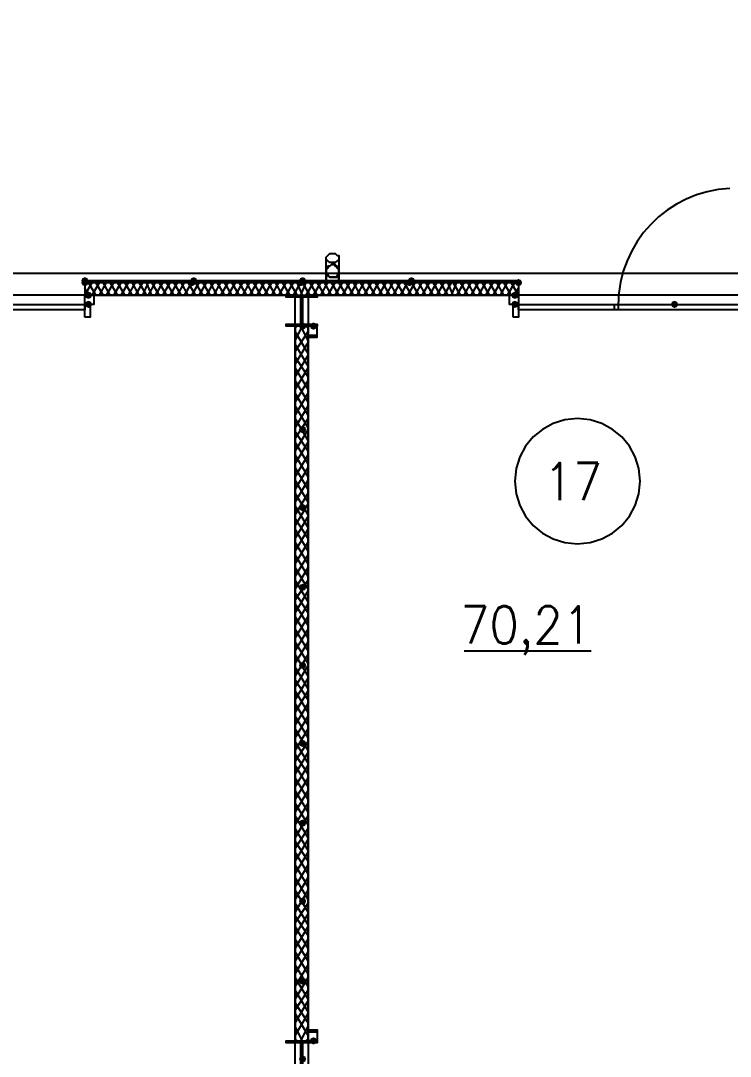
# Model space of a CAD drawing. Header units: millimetres. Extents: x 0 to 420, y 0 to 297.
# Drawn here: x 283.79 to 300.34, y 204.45 to 228.62 of the extents above; entities that cross this region are included whole.
import ezdxf

# ---------------------------------------------------------------- set-up
doc = ezdxf.new("R2010")
doc.units = ezdxf.units.MM
doc.layers.get('0').update_dxf_attribs({"linetype": 'CONTINUOUS'})
doc.styles.get("Standard").update_dxf_attribs({"font": 'STANDARD'})

msp = doc.modelspace()

# ---------------------------------------------------------------- hatches: boundary and pattern name
at = {"true_color": 0x0000fe}
for points in [[(285.369, 222.546333), (285.344129, 222.486537), (285.284333, 222.461667), (285.224538, 222.486537), (285.199667, 222.546333), (285.224537, 222.606129), (285.284333, 222.631), (285.344129, 222.606129)], [(287.866667, 222.504), (287.841796, 222.444204), (287.782, 222.419333), (287.722204, 222.444204), (287.697333, 222.504), (287.722204, 222.563796), (287.782, 222.588667), (287.841796, 222.563796)], [(287.909, 222.546333), (287.884129, 222.486537), (287.824333, 222.461667), (287.764537, 222.486537), (287.739667, 222.546333), (287.764537, 222.606129), (287.824333, 222.631), (287.884129, 222.606129)], [(290.406667, 222.504), (290.381796, 222.444204), (290.322, 222.419333), (290.262204, 222.444204), (290.237333, 222.504), (290.262204, 222.563796), (290.322, 222.588667), (290.381796, 222.563796)], [(290.449, 222.546333), (290.424129, 222.486537), (290.364333, 222.461667), (290.304537, 222.486537), (290.279667, 222.546333), (290.304537, 222.606129), (290.364333, 222.631), (290.424129, 222.606129)], [(290.449, 222.546333), (290.424129, 222.486537), (290.364333, 222.461667), (290.304537, 222.486537), (290.279667, 222.546333), (290.304537, 222.606129), (290.364333, 222.631), (290.424129, 222.606129)], [(292.946667, 222.504), (292.921796, 222.444204), (292.862, 222.419333), (292.802204, 222.444204), (292.777333, 222.504), (292.802204, 222.563796), (292.862, 222.588667), (292.921796, 222.563796)], [(292.989, 222.546333), (292.964129, 222.486537), (292.904333, 222.461667), (292.844538, 222.486537), (292.819667, 222.546333), (292.844537, 222.606129), (292.904333, 222.631), (292.964129, 222.606129)], [(295.486667, 222.504), (295.461796, 222.444204), (295.402, 222.419333), (295.342204, 222.444204), (295.317333, 222.504), (295.342204, 222.563796), (295.402, 222.588667), (295.461796, 222.563796)]]:
    msp.add_hatch(color=0, dxfattribs=at).paths.add_polyline_path(points, flags=0)
at = {"true_color": 0x000007}
for points in [[(285.369, 222.504), (285.344129, 222.444204), (285.284333, 222.419333), (285.224538, 222.444204), (285.199667, 222.504), (285.224537, 222.563796), (285.284333, 222.588667), (285.344129, 222.563796)], [(285.453667, 222.207667), (285.428796, 222.147871), (285.369, 222.123), (285.309204, 222.147871), (285.284333, 222.207667), (285.309204, 222.267462), (285.369, 222.292333), (285.428796, 222.267463)], [(295.402, 222.207667), (295.377129, 222.147871), (295.317333, 222.123), (295.257538, 222.147871), (295.232667, 222.207667), (295.257537, 222.267462), (295.317333, 222.292333), (295.377129, 222.267463)], [(285.453667, 221.996), (285.428796, 221.936204), (285.369, 221.911333), (285.309204, 221.936204), (285.284333, 221.996), (285.309204, 222.055796), (285.369, 222.080667), (285.428796, 222.055796)], [(295.402, 221.996), (295.377129, 221.936204), (295.317333, 221.911333), (295.257538, 221.936204), (295.232667, 221.996), (295.257537, 222.055796), (295.317333, 222.080667), (295.377129, 222.055796)], [(299.127333, 221.996), (299.102463, 221.936204), (299.042667, 221.911333), (298.982871, 221.936204), (298.958, 221.996), (298.982871, 222.055796), (299.042667, 222.080667), (299.102462, 222.055796)], [(299.127333, 221.996), (299.102463, 221.936204), (299.042667, 221.911333), (298.982871, 221.936204), (298.958, 221.996), (298.982871, 222.055796), (299.042667, 222.080667), (299.102462, 222.055796)], [(290.449, 221.488), (290.424129, 221.428204), (290.364333, 221.403333), (290.304537, 221.428204), (290.279667, 221.488), (290.304537, 221.547796), (290.364333, 221.572667), (290.424129, 221.547796)], [(290.703, 221.488), (290.678129, 221.428204), (290.618333, 221.403333), (290.558538, 221.428204), (290.533667, 221.488), (290.558537, 221.547796), (290.618333, 221.572667), (290.678129, 221.547796)], [(290.449, 219.075), (290.424129, 219.015204), (290.364333, 218.990333), (290.304537, 219.015204), (290.279667, 219.075), (290.304537, 219.134796), (290.364333, 219.159667), (290.424129, 219.134796)], [(290.449, 217.254667), (290.424129, 217.194871), (290.364333, 217.17), (290.304537, 217.194871), (290.279667, 217.254667), (290.304537, 217.314462), (290.364333, 217.339333), (290.424129, 217.314463)], [(290.449, 215.392), (290.424129, 215.332204), (290.364333, 215.307333), (290.304537, 215.332204), (290.279667, 215.392), (290.304537, 215.451796), (290.364333, 215.476667), (290.424129, 215.451796)], [(290.449, 213.571667), (290.424129, 213.511871), (290.364333, 213.487), (290.304537, 213.511871), (290.279667, 213.571667), (290.304537, 213.631462), (290.364333, 213.656333), (290.424129, 213.631463)], [(290.449, 211.751333), (290.424129, 211.691537), (290.364333, 211.666667), (290.304537, 211.691537), (290.279667, 211.751333), (290.304537, 211.811129), (290.364333, 211.836), (290.424129, 211.811129)], [(290.449, 209.888667), (290.424129, 209.828871), (290.364333, 209.804), (290.304537, 209.828871), (290.279667, 209.888667), (290.304537, 209.948462), (290.364333, 209.973333), (290.424129, 209.948463)], [(290.449, 208.068333), (290.424129, 208.008537), (290.364333, 207.983667), (290.304537, 208.008537), (290.279667, 208.068333), (290.304537, 208.128129), (290.364333, 208.153), (290.424129, 208.128129)], [(290.449, 206.205667), (290.424129, 206.145871), (290.364333, 206.121), (290.304537, 206.145871), (290.279667, 206.205667), (290.304537, 206.265462), (290.364333, 206.290333), (290.424129, 206.265463)], [(290.703, 204.808667), (290.678129, 204.748871), (290.618333, 204.724), (290.558538, 204.748871), (290.533667, 204.808667), (290.558537, 204.868462), (290.618333, 204.893333), (290.678129, 204.868463)], [(290.449, 204.385333), (290.424129, 204.325537), (290.364333, 204.300667), (290.304537, 204.325537), (290.279667, 204.385333), (290.304537, 204.445129), (290.364333, 204.47), (290.424129, 204.445129)]]:
    msp.add_hatch(color=0, dxfattribs=at).paths.add_polyline_path(points, flags=0)
h = msp.add_hatch(color=0, dxfattribs=at)
h.paths.add_polyline_path([(290.322, 222.546333), (285.284333, 222.546333), (290.322, 222.504)], flags=0)
h.paths.add_polyline_path([(285.284333, 222.546333), (290.322, 222.504), (285.284333, 222.504)], flags=0)
h = msp.add_hatch(color=0, dxfattribs=at)
h.paths.add_polyline_path([(295.402, 222.546333), (290.364333, 222.546333), (295.402, 222.504)], flags=0)
h.paths.add_polyline_path([(290.364333, 222.546333), (295.402, 222.504), (290.364333, 222.504)], flags=0)

# ---------------------------------------------------------------- linework, layer by layer
at = {"color": 0, "true_color": 0x000007}
for points in [[(116.078, 231.351667), (377.655667, 231.351667), (377.655667, 222.715667), (116.078, 222.715667)], [(290.914667, 223.054333), (290.914667, 223.096667), (290.957, 223.139), (290.999333, 223.181333), (291.041667, 223.181333), (291.084, 223.181333), (291.126333, 223.181333), (291.168667, 223.139), (291.211, 223.139), (291.211, 223.096667), (291.211, 223.054333), (291.211, 223.012), (291.168667, 223.012), (291.126333, 222.969667), (291.084, 222.969667), (291.041667, 222.969667), (290.999333, 222.969667), (290.957, 223.012)], [(290.83, 222.546333), (290.914667, 222.546333), (290.914667, 222.758), (290.914667, 222.800333), (290.957, 222.842667), (290.957, 222.885), (290.999333, 222.885), (291.041667, 222.927333), (291.084, 222.927333), (291.126333, 222.927333), (291.126333, 222.885), (291.168667, 222.885), (291.168667, 222.842667), (291.211, 222.842667), (291.211, 222.800333), (291.211, 222.758), (291.211, 222.546333), (291.338, 222.546333), (291.211, 222.546333), (291.211, 222.758), (291.211, 222.800333), (291.211, 222.842667), (291.168667, 222.842667), (291.168667, 222.885), (291.126333, 222.885), (291.126333, 222.927333), (291.084, 222.927333), (291.041667, 222.927333), (290.999333, 222.885), (290.957, 222.885), (290.957, 222.842667), (290.914667, 222.800333), (290.914667, 222.758), (290.914667, 222.546333), (290.83, 222.546333), (290.914667, 222.546333), (290.914667, 222.758), (290.914667, 222.800333), (290.957, 222.842667), (290.957, 222.885), (290.999333, 222.885), (291.041667, 222.927333), (291.084, 222.927333), (291.126333, 222.927333), (291.126333, 222.885), (291.168667, 222.885), (291.168667, 222.842667), (291.211, 222.842667), (291.211, 222.800333), (291.211, 222.758), (291.211, 222.546333), (291.338, 222.546333), (291.211, 222.546333), (291.211, 222.758), (291.211, 222.800333), (291.211, 222.842667), (291.168667, 222.842667), (291.168667, 222.885), (291.126333, 222.885), (291.126333, 222.927333), (291.084, 222.927333), (291.041667, 222.927333), (290.999333, 222.885), (290.957, 222.885), (290.957, 222.842667), (290.914667, 222.800333), (290.914667, 222.758), (290.914667, 222.546333), (290.83, 222.546333), (290.914667, 222.546333), (290.914667, 222.758), (290.914667, 222.800333), (290.957, 222.842667), (290.957, 222.885), (290.999333, 222.885), (291.041667, 222.927333), (291.084, 222.927333), (291.126333, 222.927333), (291.126333, 222.885), (291.168667, 222.885), (291.168667, 222.842667), (291.211, 222.842667), (291.211, 222.800333), (291.211, 222.758), (291.211, 222.546333), (291.338, 222.546333), (291.211, 222.546333), (291.211, 222.758), (291.211, 222.800333), (291.211, 222.842667), (291.168667, 222.842667), (291.168667, 222.885), (291.126333, 222.885), (291.126333, 222.927333), (291.084, 222.927333), (291.041667, 222.927333), (290.999333, 222.885), (290.957, 222.885), (290.957, 222.842667), (290.914667, 222.800333), (290.914667, 222.758), (290.914667, 222.546333)], [(290.914667, 222.758), (290.914667, 222.715667), (290.957, 222.715667), (290.957, 222.673333), (290.999333, 222.631), (291.041667, 222.631), (291.084, 222.631), (291.126333, 222.631), (291.168667, 222.631), (291.168667, 222.673333), (291.211, 222.715667), (291.211, 222.758), (291.211, 222.800333), (291.211, 222.842667), (291.168667, 222.842667), (291.168667, 222.885), (291.126333, 222.885), (291.126333, 222.927333), (291.084, 222.927333), (291.041667, 222.927333), (290.999333, 222.885), (290.957, 222.885), (290.957, 222.842667), (290.914667, 222.800333), (290.914667, 222.758), (290.914667, 222.800333), (290.957, 222.842667), (290.957, 222.885), (290.999333, 222.885), (291.041667, 222.927333), (291.084, 222.927333), (291.126333, 222.927333), (291.126333, 222.885), (291.168667, 222.885), (291.168667, 222.842667), (291.211, 222.842667), (291.211, 222.800333), (291.211, 222.758), (291.211, 222.715667), (291.168667, 222.673333), (291.168667, 222.631), (291.126333, 222.631), (291.084, 222.631), (291.041667, 222.631), (290.999333, 222.631), (290.957, 222.673333), (290.957, 222.715667), (290.914667, 222.715667)], [(291.211, 222.758), (291.211, 222.715667), (291.168667, 222.673333), (291.168667, 222.631), (291.126333, 222.631), (291.084, 222.631), (291.041667, 222.631), (290.999333, 222.631), (290.957, 222.673333), (290.957, 222.715667), (290.914667, 222.715667), (290.914667, 222.758), (290.914667, 222.800333), (290.957, 222.842667), (290.957, 222.885), (290.999333, 222.885), (291.041667, 222.927333), (291.084, 222.927333), (291.126333, 222.927333), (291.126333, 222.885), (291.168667, 222.885), (291.168667, 222.842667), (291.211, 222.842667), (291.211, 222.800333)], [(103.970667, 105.029), (389.763, 105.029), (389.763, 222.715667), (103.970667, 222.715667)], [(290.322, 222.546333), (285.284333, 222.546333), (290.322, 222.504)], [(285.284333, 222.546333), (290.322, 222.504), (285.284333, 222.504)], [(285.284333, 222.504), (290.322, 222.504), (290.322, 222.546333), (285.284333, 222.546333)], [(285.284333, 222.504), (290.322, 222.504), (290.322, 222.546333), (285.284333, 222.546333)], [(295.402, 222.546333), (290.364333, 222.546333), (295.402, 222.504)], [(290.364333, 222.546333), (295.402, 222.504), (290.364333, 222.504)], [(295.402, 222.546333), (290.364333, 222.546333), (290.364333, 222.504), (295.402, 222.504)], [(295.402, 222.546333), (290.364333, 222.546333), (290.364333, 222.504), (295.402, 222.504)], [(290.195, 187.706), (290.195, 222.207667), (273.092333, 222.207667), (273.092333, 187.706)], [(285.496, 221.996), (285.284333, 221.996), (285.284333, 222.207667), (285.496, 222.207667), (285.496, 221.996), (285.284333, 221.996), (285.284333, 222.207667), (285.496, 222.207667)], [(290.703, 221.488), (289.983333, 221.488), (289.983333, 221.530333), (290.322, 221.530333), (290.322, 222.165333), (289.983333, 222.165333), (289.983333, 222.207667), (290.703, 222.207667), (290.703, 222.165333), (290.364333, 222.165333), (290.364333, 221.530333), (290.703, 221.530333)], [(290.491333, 187.706), (307.594, 187.706), (307.594, 222.207667), (290.491333, 222.207667)], [(295.402, 221.996), (295.190333, 221.996), (295.190333, 222.207667), (295.402, 222.207667), (295.402, 221.996), (295.190333, 221.996), (295.190333, 222.207667), (295.402, 222.207667)], [(278.045333, 221.996), (285.284333, 221.996), (285.284333, 221.869), (278.045333, 221.869)], [(285.284333, 221.699667), (285.284333, 221.996), (285.411333, 221.996), (285.411333, 221.699667)], [(295.275, 221.699667), (295.275, 221.996), (295.402, 221.996), (295.402, 221.699667)], [(295.402, 221.996), (302.683333, 221.996), (302.683333, 221.869), (295.402, 221.869)], [(297.645667, 221.996), (297.730333, 221.996), (297.730333, 221.869), (297.645667, 221.869)], [(290.491333, 204.808667), (290.491333, 221.488), (290.195, 221.488), (290.195, 204.808667)], [(290.703, 221.488), (290.491333, 221.488), (290.491333, 221.276333), (290.703, 221.276333), (290.703, 221.488), (290.491333, 221.488), (290.491333, 221.234), (290.703, 221.234)], [(290.703, 204.808667), (290.491333, 204.808667), (290.491333, 205.020333), (290.703, 205.020333), (290.703, 204.808667), (290.491333, 204.808667), (290.491333, 205.062667), (290.703, 205.062667)], [(290.703, 204.089), (289.983333, 204.089), (289.983333, 204.131333), (290.322, 204.131333), (290.322, 204.766333), (289.983333, 204.766333), (289.983333, 204.808667), (290.703, 204.808667), (290.703, 204.766333), (290.364333, 204.766333), (290.364333, 204.131333), (290.703, 204.131333)]]:
    msp.add_lwpolyline(points, close=True, dxfattribs=at)
for points in [[(300.332345, 224.702309), (300.063819, 224.676491), (299.803737, 224.625546), (299.553318, 224.550743), (299.313775, 224.453352), (299.086326, 224.334642), (298.872186, 224.195884), (298.672572, 224.038348), (298.4887, 223.863304), (298.321786, 223.672021), (298.173045, 223.46577), (298.043694, 223.24582), (297.93495, 223.013442), (297.848027, 222.769905), (297.784143, 222.51648), (297.744512, 222.254436), (297.730352, 221.985043)], [(290.914667, 222.758), (290.914667, 223.054333)], [(291.211, 223.054333), (291.211, 222.758)], [(285.284333, 222.504), (290.322, 222.504), (285.284333, 222.504), (290.322, 222.546333)], [(285.284333, 222.207667), (285.453667, 222.504)], [(285.284333, 222.504), (285.284333, 222.207667)], [(285.284333, 222.504), (285.284333, 222.207667)], [(295.402, 222.504), (285.284333, 222.504)], [(285.369, 222.207667), (285.284333, 222.377)], [(285.538333, 222.207667), (285.369, 222.504)], [(285.453667, 222.207667), (285.623, 222.504)], [(285.707667, 222.207667), (285.538333, 222.504)], [(285.623, 222.207667), (285.792333, 222.504)], [(285.877, 222.207667), (285.707667, 222.504)], [(285.792333, 222.207667), (285.961667, 222.504)], [(286.046333, 222.207667), (285.877, 222.504)], [(285.961667, 222.207667), (286.131, 222.504)], [(286.215667, 222.207667), (286.046333, 222.504)], [(286.131, 222.207667), (286.300333, 222.504)], [(286.385, 222.207667), (286.215667, 222.504)], [(286.300333, 222.207667), (286.469667, 222.504)], [(286.554333, 222.207667), (286.385, 222.504)], [(286.469667, 222.207667), (286.639, 222.504)], [(286.723667, 222.207667), (286.554333, 222.504)], [(286.639, 222.207667), (286.766, 222.504)], [(286.850667, 222.207667), (286.723667, 222.504)], [(286.766, 222.207667), (286.935333, 222.504)], [(287.02, 222.207667), (286.850667, 222.504)], [(286.935333, 222.207667), (287.104667, 222.504)], [(287.189333, 222.207667), (287.02, 222.504)], [(287.104667, 222.207667), (287.274, 222.504)], [(287.358667, 222.207667), (287.189333, 222.504)], [(287.274, 222.207667), (287.443333, 222.504)], [(287.528, 222.207667), (287.358667, 222.504)], [(287.443333, 222.207667), (287.612667, 222.504)], [(287.697333, 222.207667), (287.528, 222.504)], [(287.612667, 222.207667), (287.782, 222.504)], [(287.866667, 222.207667), (287.697333, 222.504)], [(287.782, 222.207667), (287.951333, 222.504)], [(288.036, 222.207667), (287.866667, 222.504)], [(287.951333, 222.207667), (288.120667, 222.504)], [(288.205333, 222.207667), (288.036, 222.504)], [(288.120667, 222.207667), (288.29, 222.504)], [(288.374667, 222.207667), (288.205333, 222.504)], [(288.29, 222.207667), (288.459333, 222.504)], [(288.544, 222.207667), (288.374667, 222.504)], [(288.459333, 222.207667), (288.628667, 222.504)], [(288.713333, 222.207667), (288.544, 222.504)], [(288.628667, 222.207667), (288.798, 222.504)], [(288.882667, 222.207667), (288.713333, 222.504)], [(288.798, 222.207667), (288.967333, 222.504)], [(289.052, 222.207667), (288.882667, 222.504)], [(288.967333, 222.207667), (289.136667, 222.504)], [(289.221333, 222.207667), (289.052, 222.504)], [(289.136667, 222.207667), (289.306, 222.504)], [(289.390667, 222.207667), (289.221333, 222.504)], [(289.306, 222.207667), (289.475333, 222.504)], [(289.56, 222.207667), (289.390667, 222.504)], [(289.475333, 222.207667), (289.644667, 222.504)], [(289.729333, 222.207667), (289.56, 222.504)], [(289.644667, 222.207667), (289.814, 222.504)], [(289.898667, 222.207667), (289.729333, 222.504)], [(289.814, 222.207667), (289.983333, 222.504)], [(290.068, 222.207667), (289.898667, 222.504)], [(289.983333, 222.207667), (290.152667, 222.504)], [(290.237333, 222.207667), (290.068, 222.504)], [(290.152667, 222.207667), (290.322, 222.504)], [(290.364333, 222.207667), (290.237333, 222.504)], [(290.322, 222.207667), (290.449, 222.504)], [(290.364333, 222.546333), (295.402, 222.546333), (290.364333, 222.504), (295.402, 222.504)], [(290.533667, 222.207667), (290.364333, 222.504)], [(290.449, 222.207667), (290.618333, 222.504)], [(290.703, 222.207667), (290.533667, 222.504)], [(290.618333, 222.207667), (290.787667, 222.504)], [(290.872333, 222.207667), (290.703, 222.504)], [(290.787667, 222.207667), (290.957, 222.504)], [(291.041667, 222.207667), (290.872333, 222.504)], [(290.957, 222.207667), (291.126333, 222.504)], [(291.211, 222.207667), (291.041667, 222.504)], [(291.126333, 222.207667), (291.295667, 222.504)], [(291.380333, 222.207667), (291.211, 222.504)], [(291.295667, 222.207667), (291.465, 222.504)], [(291.549667, 222.207667), (291.380333, 222.504)], [(291.465, 222.207667), (291.634333, 222.504)], [(291.719, 222.207667), (291.549667, 222.504)], [(291.634333, 222.207667), (291.803667, 222.504)], [(291.888333, 222.207667), (291.719, 222.504)], [(291.803667, 222.207667), (291.973, 222.504)], [(292.057667, 222.207667), (291.888333, 222.504)], [(291.973, 222.207667), (292.142333, 222.504)], [(292.227, 222.207667), (292.057667, 222.504)], [(292.142333, 222.207667), (292.311667, 222.504)], [(292.396333, 222.207667), (292.227, 222.504)], [(292.311667, 222.207667), (292.481, 222.504)], [(292.565667, 222.207667), (292.396333, 222.504)], [(292.481, 222.207667), (292.650333, 222.504)], [(292.735, 222.207667), (292.565667, 222.504)], [(292.650333, 222.207667), (292.819667, 222.504)], [(292.904333, 222.207667), (292.735, 222.504)], [(292.819667, 222.207667), (292.989, 222.504)], [(293.073667, 222.207667), (292.904333, 222.504)], [(292.989, 222.207667), (293.158333, 222.504)], [(293.243, 222.207667), (293.073667, 222.504)], [(293.158333, 222.207667), (293.327667, 222.504)], [(293.412333, 222.207667), (293.243, 222.504)], [(293.327667, 222.207667), (293.497, 222.504)], [(293.581667, 222.207667), (293.412333, 222.504)], [(293.497, 222.207667), (293.666333, 222.504)], [(293.751, 222.207667), (293.581667, 222.504)], [(293.666333, 222.207667), (293.835667, 222.504)], [(293.878, 222.207667), (293.751, 222.504)], [(293.835667, 222.207667), (293.962667, 222.504)], [(294.047333, 222.207667), (293.878, 222.504)], [(293.962667, 222.207667), (294.132, 222.504)], [(294.216667, 222.207667), (294.047333, 222.504)], [(294.132, 222.207667), (294.301333, 222.504)], [(294.386, 222.207667), (294.216667, 222.504)], [(294.301333, 222.207667), (294.470667, 222.504)], [(294.555333, 222.207667), (294.386, 222.504)], [(294.470667, 222.207667), (294.64, 222.504)], [(294.724667, 222.207667), (294.555333, 222.504)], [(294.64, 222.207667), (294.809333, 222.504)], [(294.894, 222.207667), (294.724667, 222.504)], [(294.809333, 222.207667), (294.978667, 222.504)], [(295.063333, 222.207667), (294.894, 222.504)], [(294.978667, 222.207667), (295.148, 222.504)], [(295.232667, 222.207667), (295.063333, 222.504)], [(295.148, 222.207667), (295.317333, 222.504)], [(295.402, 222.207667), (295.232667, 222.504)], [(295.317333, 222.207667), (295.402, 222.377)], [(295.402, 222.461667), (295.402, 222.504)], [(295.402, 222.504), (295.402, 222.207667)], [(295.402, 222.504), (295.402, 222.207667)], [(285.284333, 222.080667), (285.284333, 222.207667), (281.643667, 222.207667)], [(285.411333, 222.207667), (295.275, 222.207667)], [(289.983333, 222.165333), (289.983333, 222.207667)], [(290.152667, 222.165333), (290.152667, 222.207667)], [(290.364333, 221.488), (290.364333, 222.207667)], [(290.533667, 222.165333), (290.533667, 222.207667)], [(290.703, 222.165333), (290.703, 222.207667)], [(299.042667, 222.207667), (295.402, 222.207667), (295.402, 222.080667)], [(302.683333, 222.080667), (302.683333, 222.207667), (299.042667, 222.207667)], [(281.643667, 221.996), (285.284333, 221.996), (285.284333, 222.080667)], [(295.402, 222.080667), (295.402, 221.996), (299.042667, 221.996)], [(299.042667, 221.996), (302.683333, 221.996), (302.683333, 222.080667)], [(289.983333, 221.488), (289.983333, 221.530333)], [(290.152667, 221.488), (290.152667, 221.530333)], [(290.195, 221.445667), (290.237333, 221.488)], [(290.195, 221.149333), (290.364333, 221.488)], [(290.491333, 221.149333), (290.322, 221.488)], [(290.491333, 221.445667), (290.449, 221.488)], [(290.533667, 221.488), (290.533667, 221.530333)], [(290.703, 221.488), (290.703, 221.530333)], [(290.195, 220.895333), (290.491333, 221.361)], [(290.491333, 220.853), (290.195, 221.361)], [(290.618333, 221.276333), (290.618333, 221.234)], [(290.195, 220.599), (290.491333, 221.107)], [(290.491333, 220.556667), (290.195, 221.064667)], [(290.195, 220.302667), (290.491333, 220.810667)], [(290.491333, 220.302667), (290.195, 220.768333)], [(290.195, 220.006333), (290.491333, 220.514333)], [(290.491333, 220.006333), (290.195, 220.514333)], [(290.195, 219.71), (290.491333, 220.218)], [(290.491333, 219.71), (290.195, 220.218)], [(290.195, 219.413667), (290.491333, 219.921667)], [(290.491333, 219.413667), (290.195, 219.921667)], [(290.195, 219.117333), (290.491333, 219.625333)], [(290.491333, 219.117333), (290.195, 219.625333)], [(290.195, 218.863333), (290.491333, 219.329)], [(290.491333, 218.821), (290.195, 219.329)], [(298.238333, 217.8685), (298.208661, 218.162842), (298.12356, 218.436993), (297.988903, 218.68508), (297.810563, 218.90123), (297.594413, 219.07957), (297.346326, 219.214227), (297.072175, 219.299328), (296.777833, 219.329), (296.483492, 219.299328), (296.209341, 219.214227), (295.961254, 219.07957), (295.745104, 218.90123), (295.566764, 218.68508), (295.432107, 218.436993), (295.347005, 218.162842), (295.317333, 217.8685)], [(290.195, 218.567), (290.491333, 219.075)], [(290.491333, 218.567), (290.195, 219.032667)], [(290.195, 218.270667), (290.491333, 218.778667)], [(290.491333, 218.270667), (290.195, 218.778667)], [(290.195, 217.974333), (290.491333, 218.482333)], [(290.491333, 217.974333), (290.195, 218.482333)], [(290.195, 217.678), (290.491333, 218.186)], [(290.491333, 217.678), (290.195, 218.186)], [(290.195, 217.381667), (290.491333, 217.889667)], [(290.491333, 217.381667), (290.195, 217.889667)], [(295.317333, 217.8685), (295.347005, 217.574158), (295.432107, 217.300007), (295.566764, 217.05192), (295.745104, 216.83577), (295.961254, 216.65743), (296.209341, 216.522773), (296.483492, 216.437672), (296.777833, 216.408), (297.072175, 216.437672), (297.346326, 216.522773), (297.594413, 216.65743), (297.810563, 216.83577), (297.988903, 217.05192), (298.12356, 217.300007), (298.208661, 217.574158), (298.238333, 217.8685)], [(290.195, 217.085333), (290.491333, 217.593333)], [(290.491333, 217.085333), (290.195, 217.593333)], [(290.195, 216.831333), (290.491333, 217.339333)], [(290.491333, 216.789), (290.195, 217.297)], [(290.195, 216.535), (290.491333, 217.043)], [(290.491333, 216.535), (290.195, 217.000667)], [(290.195, 216.238667), (290.491333, 216.746667)], [(290.491333, 216.238667), (290.195, 216.746667)], [(290.195, 215.942333), (290.491333, 216.450333)], [(290.491333, 215.942333), (290.195, 216.450333)], [(290.195, 215.646), (290.491333, 216.154)], [(290.491333, 215.646), (290.195, 216.154)], [(290.195, 215.349667), (290.491333, 215.857667)], [(290.491333, 215.349667), (290.195, 215.857667)], [(290.195, 215.095667), (290.491333, 215.561333)], [(290.491333, 215.053333), (290.195, 215.561333)], [(290.195, 214.799333), (290.491333, 215.307333)], [(290.491333, 214.799333), (290.195, 215.265)], [(290.195, 214.503), (290.491333, 215.011)], [(290.491333, 214.503), (290.195, 215.011)], [(290.195, 214.206667), (290.491333, 214.714667)], [(290.491333, 214.206667), (290.195, 214.714667)], [(290.195, 213.910333), (290.491333, 214.418333)], [(290.491333, 213.910333), (290.195, 214.418333)], [(290.195, 213.614), (290.491333, 214.122)], [(290.491333, 213.614), (290.195, 214.122)], [(294.132, 213.910333), (297.095333, 213.910333)], [(290.195, 213.317667), (290.491333, 213.825667)], [(290.491333, 213.317667), (290.195, 213.825667)], [(290.195, 213.063667), (290.491333, 213.571667)], [(290.491333, 213.021333), (290.195, 213.529333)], [(290.195, 212.767333), (290.491333, 213.275333)], [(290.491333, 212.767333), (290.195, 213.233)], [(290.195, 212.471), (290.491333, 212.979)], [(290.491333, 212.471), (290.195, 212.979)], [(290.195, 212.174667), (290.491333, 212.682667)], [(290.491333, 212.174667), (290.195, 212.682667)], [(290.195, 211.878333), (290.491333, 212.386333)], [(290.491333, 211.878333), (290.195, 212.386333)], [(290.195, 211.582), (290.491333, 212.09)], [(290.491333, 211.582), (290.195, 212.09)], [(290.195, 211.328), (290.491333, 211.793667)], [(290.491333, 211.285667), (290.195, 211.793667)], [(290.195, 211.031667), (290.491333, 211.539667)], [(290.491333, 211.031667), (290.195, 211.497333)], [(290.195, 210.735333), (290.491333, 211.243333)], [(290.491333, 210.735333), (290.195, 211.243333)], [(290.195, 210.439), (290.491333, 210.947)], [(290.491333, 210.439), (290.195, 210.947)], [(290.195, 210.142667), (290.491333, 210.650667)], [(290.491333, 210.142667), (290.195, 210.650667)], [(290.195, 209.846333), (290.491333, 210.354333)], [(290.491333, 209.846333), (290.195, 210.354333)], [(290.195, 209.55), (290.491333, 210.058)], [(290.491333, 209.55), (290.195, 210.058)], [(290.195, 209.296), (290.491333, 209.761667)], [(290.491333, 209.253667), (290.195, 209.761667)], [(290.195, 208.999667), (290.491333, 209.507667)], [(290.491333, 208.999667), (290.195, 209.465333)], [(290.195, 208.703333), (290.491333, 209.211333)], [(290.491333, 208.703333), (290.195, 209.211333)], [(290.195, 208.407), (290.491333, 208.915)], [(290.491333, 208.407), (290.195, 208.915)], [(290.195, 208.110667), (290.491333, 208.618667)], [(290.491333, 208.110667), (290.195, 208.618667)], [(290.195, 207.814333), (290.491333, 208.322333)], [(290.491333, 207.814333), (290.195, 208.322333)], [(290.195, 207.560333), (290.491333, 208.026)], [(290.491333, 207.518), (290.195, 208.026)], [(290.195, 207.264), (290.491333, 207.772)], [(290.491333, 207.264), (290.195, 207.729667)], [(290.195, 206.967667), (290.491333, 207.475667)], [(290.491333, 206.967667), (290.195, 207.475667)], [(290.195, 206.671333), (290.491333, 207.179333)], [(290.491333, 206.671333), (290.195, 207.179333)], [(290.195, 206.375), (290.491333, 206.883)], [(290.491333, 206.375), (290.195, 206.883)], [(290.195, 206.078667), (290.491333, 206.586667)], [(290.491333, 206.078667), (290.195, 206.586667)], [(290.195, 205.782333), (290.491333, 206.290333)], [(290.491333, 205.782333), (290.195, 206.290333)], [(290.195, 205.528333), (290.491333, 205.994)], [(290.491333, 205.486), (290.195, 205.994)], [(290.195, 205.232), (290.491333, 205.74)], [(290.491333, 205.232), (290.195, 205.697667)], [(290.195, 204.935667), (290.491333, 205.443667)], [(290.491333, 204.935667), (290.195, 205.443667)], [(290.364333, 204.808667), (290.195, 205.147333)], [(290.322, 204.808667), (290.491333, 205.147333)], [(290.618333, 205.020333), (290.618333, 205.062667)], [(289.983333, 204.766333), (289.983333, 204.808667)], [(290.152667, 204.766333), (290.152667, 204.808667)], [(290.237333, 204.808667), (290.195, 204.851)], [(290.364333, 204.089), (290.364333, 204.808667)], [(290.449, 204.808667), (290.491333, 204.851)], [(290.533667, 204.766333), (290.533667, 204.808667)], [(290.703, 204.766333), (290.703, 204.808667)]]:
    msp.add_lwpolyline(points, dxfattribs=at)

# ---------------------------------------------------------------- texts
at = {"color": 0, "true_color": 0x000007, "char_height": 0.872032, "attachment_point": 1}
for s, insert, width in [('17', (295.99468, 218.29603), 0.87203199), ('70,21', (294.04734, 214.9517), 2.56764984)]:
    msp.add_mtext(s, dxfattribs=dict(at, insert=insert, width=width))

doc.saveas('drawing.dxf')
